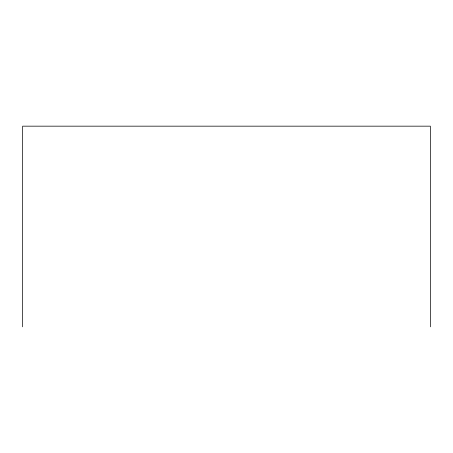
<?xml version="1.0" encoding="UTF-8"?>
<svg xmlns="http://www.w3.org/2000/svg" width="453" height="453" viewBox="0 0 453 453"><rect width="100%" height="100%" fill="white"/><g stroke="black" fill="none" stroke-linecap="round" stroke-linejoin="round"><path stroke-width="0.68" d="M430.35 326.834L430.35 126.166L22.65 126.166L22.65 326.834"/></g></svg>
